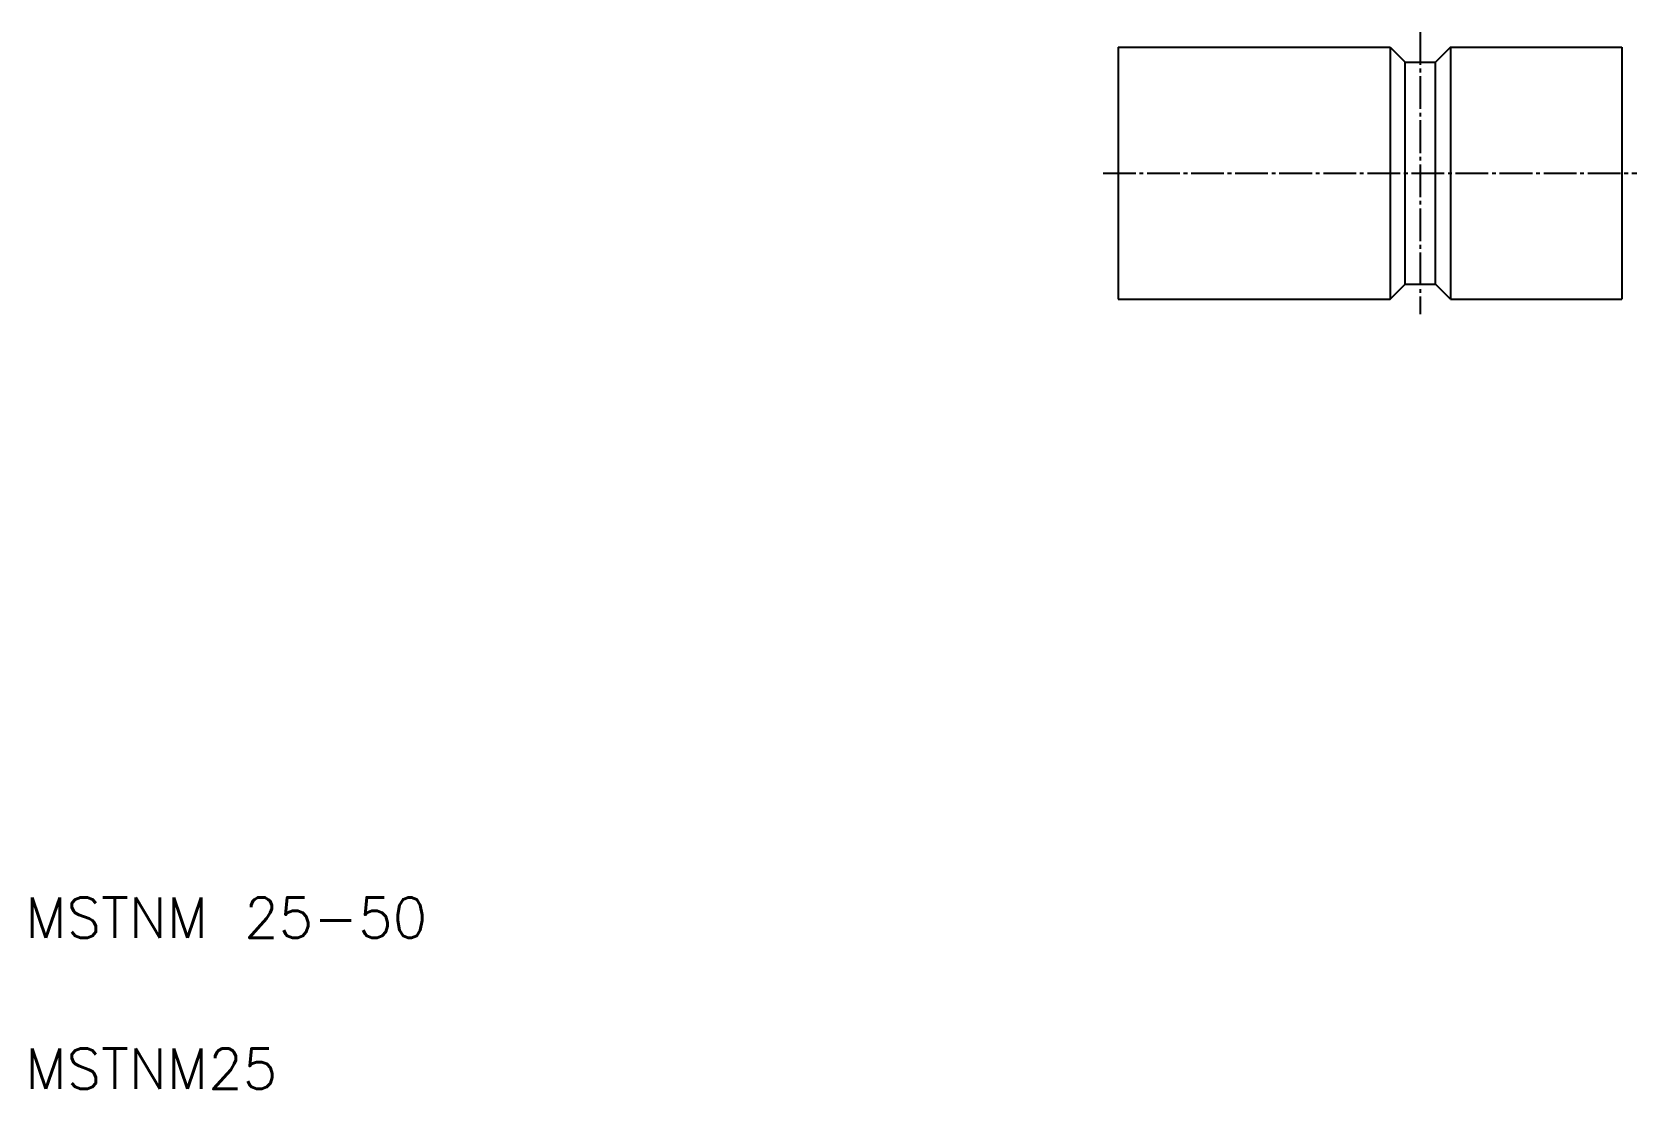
# Model space of a CAD drawing. Extents: x 11 to 170, y 10 to 115.
import ezdxf

# ---------------------------------------------------------------- set-up
doc = ezdxf.new("R2010")
doc.units = 0
doc.header["$LTSCALE"] = 0.25
doc.linetypes.add('CENTER', pattern=[17.5, 13, -1.5, 1.5, -1.5])
doc.layers.get('0').update_dxf_attribs({"linetype": 'CONTINUOUS'})
doc.layers.add('CENTER', color=1, linetype='CENTER')
doc.styles.get("Standard").update_dxf_attribs({"font": 'txt', "bigfont": 'BIGFONT'})

msp = doc.modelspace()

# ---------------------------------------------------------------- linework, layer by layer
for p, q in [((118.5, 113.37), (145.5, 113.37)), ((118.5, 113.37), (118.5, 88.37)), ((145.5, 113.37), (145.5, 88.37)), ((145.5, 113.37), (147, 111.87)), ((151.5, 113.37), (150, 111.87)), ((151.5, 113.37), (151.5, 88.37)), ((151.5, 113.37), (168.5, 113.37)), ((168.5, 113.37), (168.5, 88.37)), ((147, 89.87), (147, 111.87)), ((147, 111.87), (150, 111.87)), ((150, 89.87), (150, 111.87)), ((168.5, 107.12), (168.5, 107.12)), ((168.5, 100.87), (168.5, 100.87)), ((145.5, 88.37), (147, 89.87)), ((147, 89.87), (150, 89.87)), ((151.5, 88.37), (150, 89.87)), ((118.5, 88.37), (145.5, 88.37)), ((151.5, 88.37), (168.5, 88.37))]:
    msp.add_line(p, q)
at = {"layer": 'CENTER', "color": 1, "linetype": 'CENTER'}
for p, q in [((148.5, 114.87), (148.5, 86.87)), ((117, 100.87), (170, 100.87))]:
    msp.add_line(p, q, dxfattribs=at)

# ---------------------------------------------------------------- texts
for s, p in [('MSTNM 25-50', (10, 25)), ('MSTNM25', (10, 10))]:
    msp.add_text(s, height=4).set_placement(p)

doc.saveas('drawing.dxf')
